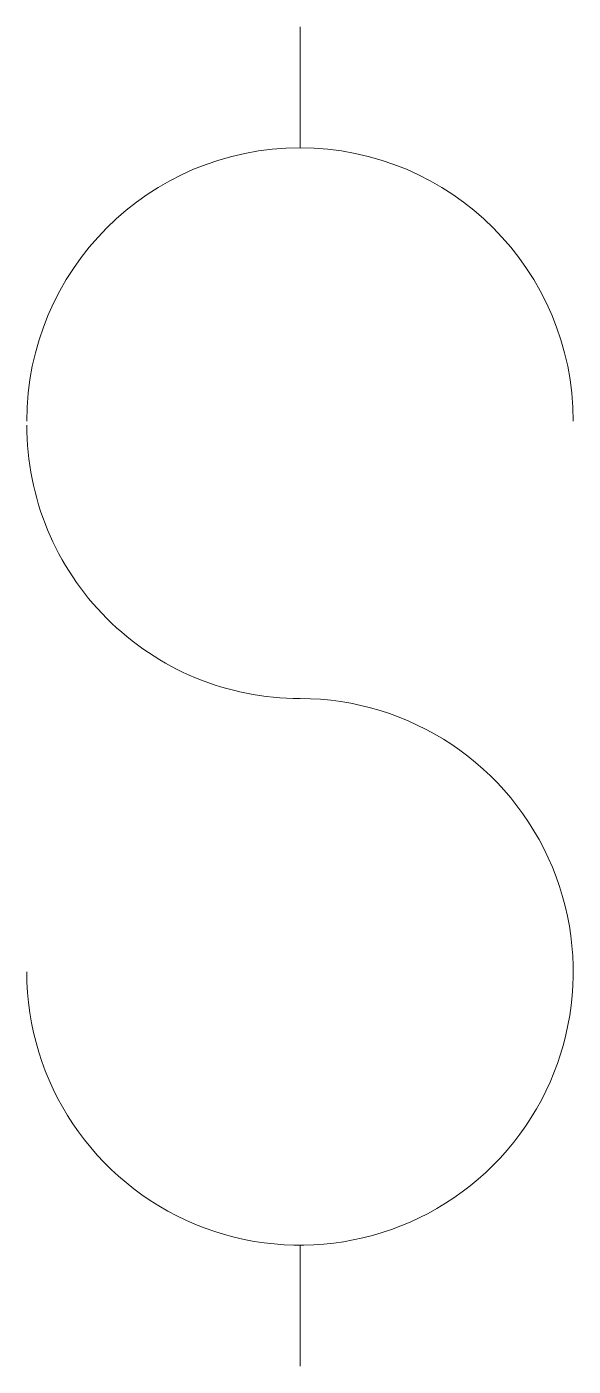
# Model space of a CAD drawing. Header units: inches. Extents: x 186.88 to 188.71, y 163.71 to 168.2.
import ezdxf

# ---------------------------------------------------------------- set-up
doc = ezdxf.new("R2010")
doc.units = ezdxf.units.IN
doc.header["$MEASUREMENT"] = 0
doc.layers.add('E-102-Lights-and-switches', color=4, linetype='Continuous', lineweight=9)

msp = doc.modelspace()

# ---------------------------------------------------------------- linework, layer by layer
at = {"layer": 'E-102-Lights-and-switches'}
for p, q in [((187.7947, 167.7939), (187.7947, 168.1995)), ((187.7947, 164.1165), (187.7947, 163.711))]:
    msp.add_line(p, q, dxfattribs=at)
msp.add_lwpolyline([(186.8787, 166.8644, 0.414214), (187.7947, 165.9484, -2.414214), (186.8787, 165.0325)], format="xyb", dxfattribs=at)
msp.add_arc((187.7947, 166.8779), 0.916, 0, 180, dxfattribs=at)

doc.saveas('drawing.dxf')
